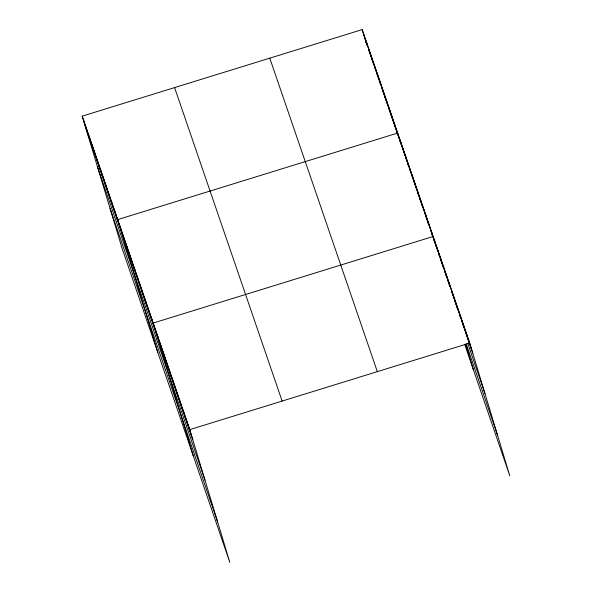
<?xml version="1.0" encoding="UTF-8"?>
<svg xmlns="http://www.w3.org/2000/svg" width="592" height="592" viewBox="0 0 592 592"><rect width="100%" height="100%" fill="white"/><g stroke="black" fill="none" stroke-linecap="round" stroke-linejoin="round"><path stroke-width="0.89" d="M82.192 116.15L189.751 429.637L229.829 562.4L122.278 248.921L82.192 116.15L362.171 29.6L469.722 343.079L509.808 475.85L464.75 344.522M189.751 429.637L469.722 343.079M365.471 40.426L366.5 43.423M366.751 44.178L367.528 46.42M368.557 49.425L371.125 56.921M371.384 57.668L372.923 62.167L369.882 52.089M373.182 62.915L373.7 64.417M374.47 66.667L375.757 70.411M376.268 71.913L378.843 79.409M379.102 80.157L380.641 84.656L377.6 74.577M382.188 89.155L383.468 92.9M383.986 94.402L386.561 101.898M386.813 102.645L387.331 104.148M388.618 107.892L389.388 110.142M389.899 111.644L391.186 115.388M391.704 116.89L394.272 124.387M394.531 125.134L395.301 127.384M396.329 130.381L397.099 132.63M397.617 134.132L398.904 137.877M399.415 139.379L401.221 144.626M402.249 147.623L403.019 149.872M404.047 152.869L404.817 155.119M405.335 156.621L406.615 160.365M409.96 170.111L410.737 172.361M411.766 175.358L412.535 177.607M414.333 182.854L410.004 169.031M415.103 185.104L411.551 173.53M417.678 192.6L418.448 194.849M419.476 197.846L422.052 205.343M425.396 215.088L426.936 219.588L423.894 209.509M427.195 220.335L428.482 224.087L425.441 214.008M431.827 233.833L432.856 236.83M433.107 237.577L434.654 242.076L431.612 231.997M434.913 242.824L436.193 246.575L433.152 236.497L153.18 323.054L193.266 455.818M438.48 253.235L439.242 255.455L436.2 245.377M440.766 259.895L442.291 264.335L439.249 254.264M442.542 265.075L443.304 267.303M444.326 270.263L445.08 272.483M445.591 273.963L446.864 277.663L443.822 267.584M447.367 279.143L448.129 281.363M448.388 282.103L449.913 286.543L446.864 276.464M451.43 290.983L452.192 293.203M453.213 296.163L453.975 298.383M454.478 299.87L456.003 304.31L452.961 294.231M456.254 305.05L457.527 308.75L454.486 298.671M459.814 315.41L460.576 317.63L457.535 307.551M462.1 322.07L463.625 326.51L460.576 316.439M463.876 327.25L465.149 330.95L462.1 320.879M465.652 332.438L466.415 334.658M466.666 335.398L468.191 339.838L465.149 329.759M468.45 340.578L472.764 353.158M467.717 343.316L484.989 393.643M466.089 343.582L497.583 435.357M269.774 58.164L377.333 371.643M174.588 87.594L282.14 401.073M85.233 126.229L192.792 439.715M97.458 166.715L205.017 480.201M110.053 208.428L217.612 521.915M468.198 338.639L471.239 348.718M466.674 334.199L469.715 344.278M463.625 325.319L466.415 334.554M459.059 311.991L461.841 321.234M456.01 303.111L458.8 312.347M451.437 289.791L454.227 299.027M449.913 285.351L452.954 295.423M448.388 280.911L450.416 287.623M445.339 272.024L448.129 281.267M442.298 263.144L445.088 272.379M440.774 258.704L443.304 267.103M437.725 249.824L440.515 259.059M434.676 240.937L437.466 250.179M465.904 344.973L473.237 369.26M430.066 227.506L432.856 236.741M428.527 223.006L431.568 233.085M426.98 218.507L429.77 227.742M422.355 205.017L425.137 214.252M420.808 200.518L423.85 210.589M419.262 196.019L422.311 206.097M417.723 191.519L420.764 201.598M416.176 187.02L419.217 197.099M414.637 182.521L417.427 191.764M413.09 178.029L416.132 188.101M408.465 164.532L411.507 174.61M406.919 160.032L409.708 169.275M405.379 155.541L408.421 165.612L403.833 151.041M402.294 146.542L405.076 155.777M400.747 142.043L403.788 152.122M399.2 137.544L401.99 146.786M400.703 143.123L397.661 133.052L117.69 219.602L157.768 352.366M396.115 128.553L399.163 138.632M394.575 124.054L397.365 133.289M393.029 119.554L396.07 129.633M391.49 115.055L394.279 124.298M389.943 110.563L392.984 120.635M388.404 106.064L391.445 116.136M386.857 101.565L389.647 110.8M385.318 97.066L388.359 107.145M383.771 92.567L386.561 101.809M382.232 88.075L385.274 98.146M380.686 83.576L383.727 93.647M379.146 79.076L381.929 88.312M376.053 70.078L378.843 79.321M374.514 65.579L377.555 75.658M372.967 61.087L376.016 71.158M371.428 56.588L374.218 65.823M368.342 47.589L371.132 56.832M366.796 43.09L369.837 53.169M365.257 38.598L367.536 46.154M363.71 34.099L366.5 43.334M362.171 29.6L365.212 39.679M365.456 40.485L366.433 43.727M188.226 425.197L191.268 435.268M186.702 420.757L189.743 430.828M185.178 416.309L188.219 426.388M183.653 411.869L186.695 421.948M182.129 407.429L185.17 417.508M180.604 402.989L183.646 413.068M179.08 398.549L182.121 408.628M177.556 394.109L180.604 404.188M176.031 389.669L179.08 399.741M174.514 385.229L177.556 395.301M172.99 380.782L176.031 390.861M171.465 376.342L174.507 386.421M169.941 371.902L172.982 381.981M168.417 367.462L171.458 377.541M166.892 363.022L169.934 373.101M165.368 358.582L168.409 368.653M163.843 354.142L166.885 364.213M162.319 349.694L165.368 359.773M160.795 345.254L163.843 355.333M159.278 340.814L162.319 350.893M157.753 336.374L160.795 346.453M156.229 331.934L159.27 342.013M154.704 327.494L157.746 337.573M151.633 318.555L154.682 328.634M150.094 314.056L153.136 324.135M148.548 309.557L151.589 319.636M147.008 305.058L150.05 315.136M145.462 300.566L148.503 310.637M143.923 296.067L146.964 306.145M142.376 291.567L145.417 301.646M140.837 287.068L143.878 297.147M139.29 282.569L142.332 292.648M137.751 278.077L140.792 288.149M136.204 273.578L139.246 283.649M134.665 269.079L137.707 279.158M133.119 264.58L136.16 274.658M131.572 260.08L134.621 270.159M130.033 255.589L133.074 265.66M128.486 251.089L131.535 261.161M126.947 246.59L129.988 256.669M125.4 242.091L128.442 252.17M123.861 237.592L126.903 247.671M122.315 233.093L125.356 243.171M120.775 228.601L123.817 238.672M119.229 224.102L122.27 234.18M116.143 215.103L119.184 225.182M114.604 210.604L117.645 220.683M113.057 206.112L116.099 216.184M111.518 201.613L114.559 211.692M109.971 197.114L113.013 207.193M108.425 192.615L111.474 202.693M106.886 188.115L109.927 198.194M105.339 183.624L108.388 193.695M103.8 179.124L106.841 189.203M102.253 174.625L105.295 184.704M100.714 170.126L103.755 180.205M99.167 165.627L102.209 175.706M97.628 161.135L100.67 171.206M96.082 156.636L99.123 166.707M94.542 152.137L97.584 162.215M92.996 147.637L96.037 157.716M91.457 143.138L94.498 153.217M89.91 138.639L92.951 148.718M88.363 134.147L91.412 144.219M86.824 129.648L89.866 139.727M85.278 125.149L88.326 135.228M83.738 120.65L86.78 130.728"/></g></svg>
